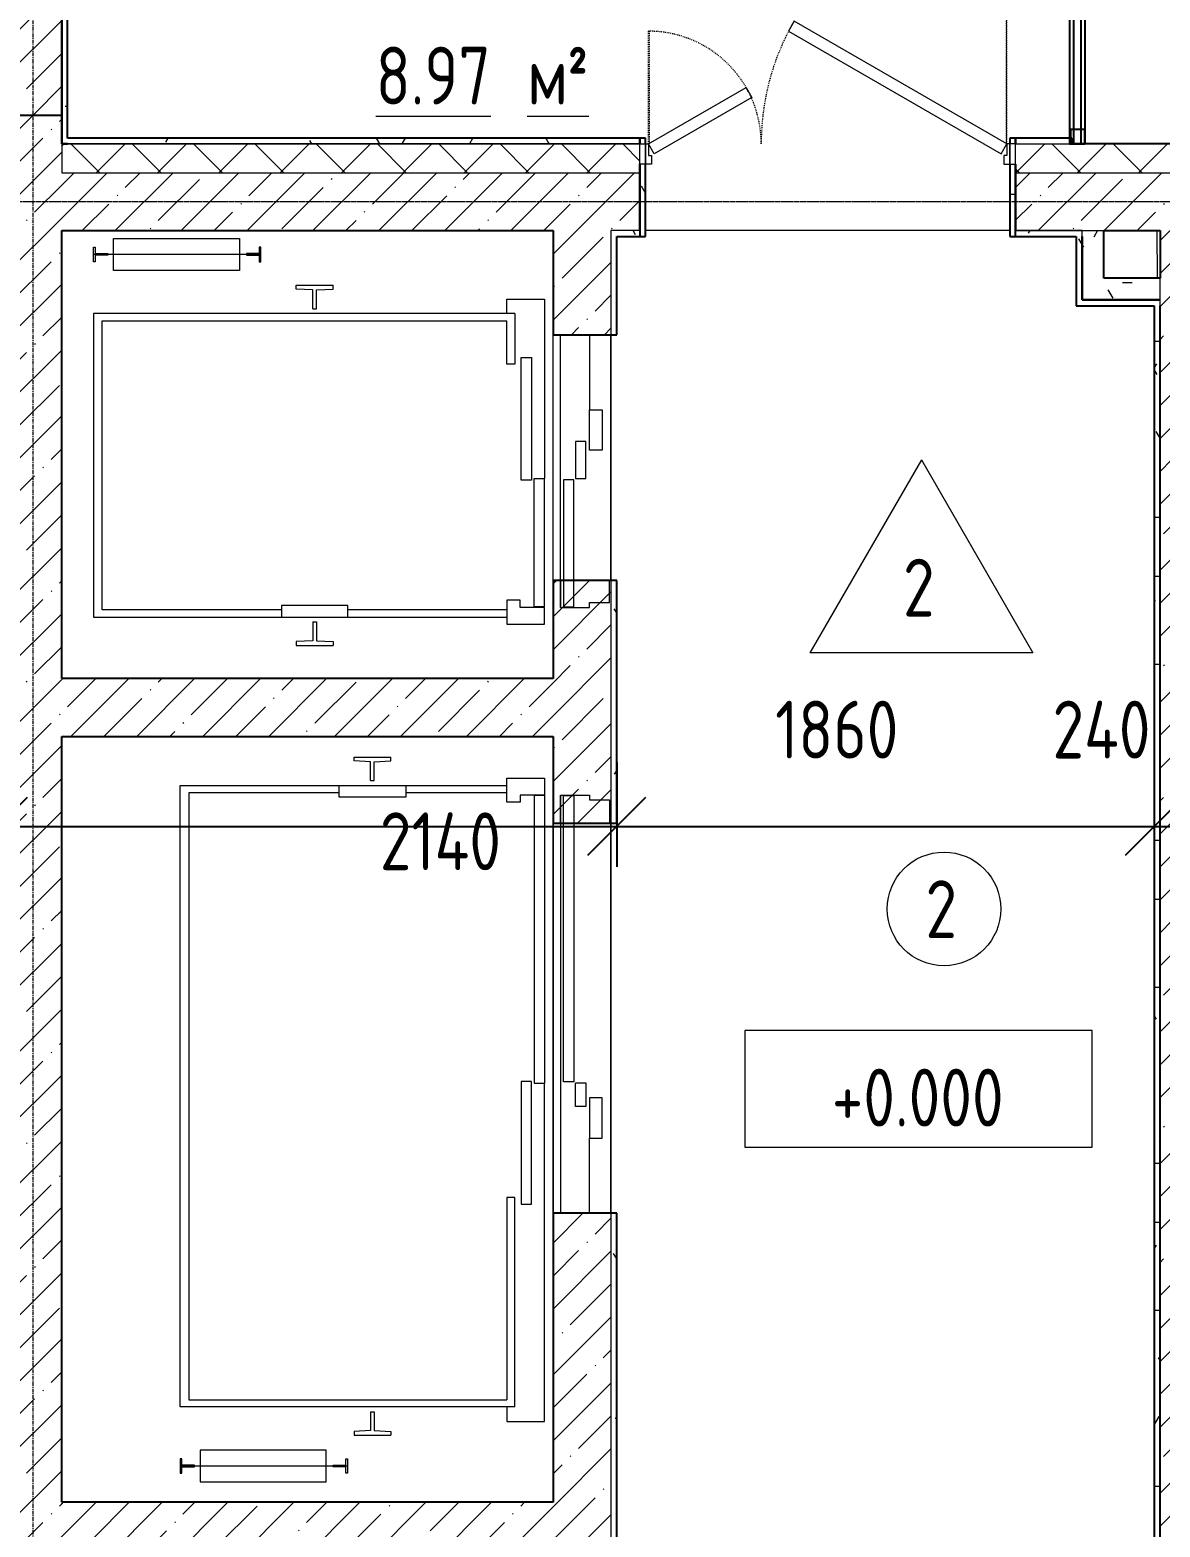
# Model space of a CAD drawing. Header units: millimetres. Extents: x -11854 to 4360091, y -19344 to 4989148.
# Drawn here: x 95693 to 99603, y 18132 to 23312 of the extents above; entities that cross this region are included whole.
import ezdxf

# ---------------------------------------------------------------- set-up
doc = ezdxf.new("R2010")
doc.units = ezdxf.units.MM
doc.linetypes.add('Линия сетки', pattern=[22.225, 12.7, -3.175, 3.175, -3.175])
doc.linetypes.add('Штрих', pattern=[6.35, 3.175, -3.175])
doc.layers.get('0').update_dxf_attribs({"color": 254})
doc.layers.get('Defpoints').update_dxf_attribs({"color": 254})
for name, color, linetype, lineweight in [('A-ANNO-DIMS', 254, 'Continuous', 9), ('A-AREA-IDEN', 254, 'Continuous', 9), ('A-DOOR', 254, 'Continuous', 9), ('A-DOOR-FRAM', 254, 'Continuous', 18), ('A-FLOR', 254, 'Continuous', 9), ('A-GLAZ-CWMG', 254, 'Continuous', 9), ('A-WALL', 254, 'Continuous', 9), ('G-ANNO-DIMS', 254, 'Continuous', 9), ('Q-SPCQ', 254, 'Continuous', 9), ('S-GRID', 254, 'Continuous', 9)]:
    doc.layers.add(name, color=color, linetype=linetype, lineweight=lineweight)
doc.layers.add('кр', color=1, linetype='Continuous')
doc.styles.add('ISOCPEUR', font='isocpeur.ttf', dxfattribs={"width": 0.8, "height": 200})
doc.styles.add('ISOCPEUR_B', font='', dxfattribs={"width": 0.8, "height": 200})
doc.styles.add('ISOCPEUR_B_1', font='', dxfattribs={"width": 0.8, "height": 200})
doc.styles.get('ISOCPEUR_B').set_extended_font_data('ISOCPEUR', bold=True)
doc.styles.get('ISOCPEUR_B_1').set_extended_font_data('ISOCPEUR', bold=True)
doc.dimstyles.new('2_0_мм_ISOCPEUR_1', dxfattribs={"dimscale": 304.8, "dimtxt": 199.196235, "dimasz": 0.656168, "dimexe": 0.459318, "dimexo": 0.625, "dimgap": 0.065617, "dimtad": 1, "dimdec": 0, "dimtxsty": 'ISOCPEUR', "dimblk1": 'OBLIQUE', "dimblk2": 'OBLIQUE', "dimsah": 1, "dimcen": 2.5, "dimdle": 0.164042, "dimazin": 3, "dimtfac": 1, "dimtix": 1, "dimtmove": 1, "dimatfit": 3, "dimfxl": 0.787402, "dimfxlon": 1, "dimtvp": 1, "dimarcsym": 2})
pattern_1 = [(0, (542041.67, 20914.14), (406.4, 101.6), [33.528, -271.272, 33.528, -271.272, -1625.6]), (0, (542041.67, 20914.14), (406.4, 101.6), [-609.6, 33.528, -576.072, 33.528, -271.272, -711.2]), (0, (542041.67, 20914.14), (406.4, 101.6), [-1524, 33.528, -169.672, 33.528, -474.472]), (120, (542194.07, 20964.94), (-291.18818, 301.152724), [33.528, -271.272, 33.528, -1896.872]), (120, (542194.07, 20964.94), (-291.18818, 301.152724), [-338.328, -271.272, 33.528, -576.072, -1016]), (120, (542194.07, 20964.94), (-291.18818, 301.152724), [-1219.2, 33.528, -271.272, 33.528, -677.672]), (120, (542194.07, 20964.94), (-291.18818, 301.152724), [-1557.528, -169.672, 33.528, -474.472]), (240, (542244.87, 21168.14), (-115.21182, -402.752724), [33.528, -271.272, 33.528, -1896.872]), (240, (542244.87, 21168.14), (-115.21182, -402.752724), [-338.328, -271.272, 33.528, -576.072, -1016]), (240, (542244.87, 21168.14), (-115.21182, -402.752724), [-1219.2, 33.528, -271.272, 33.528, -677.672]), (240, (542244.87, 21168.14), (-115.21182, -402.752724), [-1557.528, -169.672, 33.528, -474.472])]
pattern_2 = [(45, (542041.67, 20914.14), (-114.04925, 114.04925), []), (45, (542155.72, 20914.14), (-114.04925, 114.04925), [201.613, -40.323, 3.353, -36.97])]

# ---------------------------------------------------------------- blocks, each defined once
blk = doc.blocks.new('Дверь_Двупольная_внутренняя ПВХ профиль - Дверной блок наружный металлический остекленный ДМНО 21х13 Л-6783667-1А')
at = {"layer": 'A-DOOR', "linetype": 'Штрих'}
for p, q in [((618, 1000), (618, 150)), ((-618, 540), (-618, 150))]:
    blk.add_line(p, q, dxfattribs=at)
at = {"layer": 'A-DOOR'}
for p, q in [((620, 1000), (618, 1000)), ((-620, 540), (-618, 540)), ((-650, 150), (-630, 150)), ((-650, 80), (-650, 150)), ((-630, 150), (-630, 80)), ((-618, 150), (-620, 150)), ((618, 150), (620, 150)), ((650, 150), (630, 150)), ((630, 150), (630, 80)), ((650, 80), (650, 150)), ((-630, 80), (-650, 80)), ((630, 80), (650, 80))]:
    blk.add_line(p, q, dxfattribs=at)
at = {"layer": 'A-DOOR', "linetype": 'Штрих', "lineweight": 18}
for p, q in [((620, 150), (620, 1000)), ((-620, 150), (-620, 540))]:
    blk.add_line(p, q, dxfattribs=at)
at = {"layer": 'A-DOOR', "lineweight": 18}
for p, q in [((-116.1, 575), (-136.1, 540.4)), ((620, 150), (-116.1, 575)), ((-136.1, 540.4), (600, 115.4)), ((-620, 150), (-282.3, 345)), ((-282.3, 345), (-262.3, 310.4)), ((-262.3, 310.4), (-600, 115.4)), ((-600, 115.4), (-620, 150)), ((600, 115.4), (620, 150))]:
    blk.add_line(p, q, dxfattribs=at)
at = {"layer": 'A-DOOR', "linetype": 'Штрих'}
for centre, radius, start, end in [((620, 150), 850, 90, 180), ((-620, 150), 390, 360, 90)]:
    blk.add_arc(centre, radius, start, end, dxfattribs=at)
at = {"layer": 'A-DOOR-FRAM'}
for p, q in [((-630, 150), (-620, 150)), ((-630, 80), (-630, 150)), ((-620, 150), (-620, 110)), ((-620, 110), (-610, 110)), ((-610, 110), (-610, 80)), ((620, 110), (610, 110)), ((610, 110), (610, 80)), ((630, 150), (620, 150)), ((620, 150), (620, 110)), ((630, 80), (630, 150)), ((-610, 80), (-630, 80)), ((610, 80), (630, 80))]:
    blk.add_line(p, q, dxfattribs=at)
blk = doc.blocks.new('Лифт пассажирский - проем 850 - 850 x 2100 мм ст-3913854-1А')
at = {"layer": 'Q-SPCQ'}
for p, q in [((-400, 1690), (-400, 260)), ((650, 1690), (-400, 1690)), ((-375, 1660), (625, 1660)), ((-375, 1040), (-375, 1660)), ((625, 1660), (625, 260)), ((650, 232.2), (650, 1690)), ((829.7, 1684.5), (829.7, 1690.5)), ((829.7, 1690.5), (879.7, 1690.5)), ((851.7, 1684.5), (829.7, 1684.5)), ((851.7, 1641), (851.7, 1684.5)), ((854.7, 1111), (854.7, 1690.5)), ((857.7, 1684.5), (857.7, 1641)), ((879.7, 1684.5), (857.7, 1684.5)), ((879.7, 1690.5), (879.7, 1684.5)), ((799.7, 1621), (909.7, 1621)), ((799.7, 1184.8), (799.7, 1621)), ((857.7, 1641), (851.7, 1641)), ((909.7, 1621), (909.7, 1184.8)), ((909.7, 1184.8), (799.7, 1184.8)), ((851.7, 1160.5), (851.7, 1117)), ((857.7, 1160.5), (851.7, 1160.5)), ((857.7, 1117), (857.7, 1160.5)), ((829.7, 1117), (829.7, 1111)), ((851.7, 1117), (829.7, 1117)), ((829.7, 1111), (879.7, 1111)), ((879.7, 1117), (857.7, 1117)), ((879.7, 1111), (879.7, 1117)), ((-360.2, 1040), (-400, 1040)), ((-360.2, 810), (-360.2, 1040)), ((-498, 988.5), (-498, 861.5)), ((-485, 988.5), (-498, 988.5)), ((-482.1, 931.2), (-485, 988.5)), ((732.1, 931.2), (735, 988.5)), ((735, 988.5), (748, 988.5)), ((748, 988.5), (748, 861.5)), ((-482, 918.7), (-485, 861.5)), ((-417, 931.2), (-482.1, 931.2)), ((-417, 918.7), (-482, 918.7)), ((-417, 931.2), (-417, 918.7)), ((667, 931.2), (667, 918.7)), ((667, 931.2), (732.1, 931.2)), ((667, 918.7), (732, 918.7)), ((732, 918.7), (735, 861.5)), ((-485, 861.5), (-498, 861.5)), ((735, 861.5), (748, 861.5)), ((-400, 810), (-360.2, 810)), ((-375, 260), (-375, 810)), ((-425, 260), (-425, 130)), ((-342, 260), (-425, 260)), ((-342, 214), (-342, 260)), ((475, 260), (625, 260)), ((475, 232.2), (475, 260)), ((650, 260), (700, 260)), ((700, 260), (700, 130)), ((-367, 214), (-342, 214)), ((-367, 130), (-367, 214)), ((74, 210.9), (498, 210.9)), ((74, 174.9), (74, 210.9)), ((650, 232.2), (475, 232.2)), ((498, 210.9), (498, 174.9)), ((-365, 130), (-365, 166)), ((-365, 166), (80, 166)), ((498, 174.9), (74, 174.9)), ((80, 166), (80, 130)), ((-425, 130), (-367, 130)), ((-365, 130), (80, 130)), ((700, 130), (80, 130))]:
    blk.add_line(p, q, dxfattribs=at)
blk = doc.blocks.new('Электрический подъемник- стеновой - 1350х2100 ст-4747663-1А')
at = {"layer": 'Q-SPCQ'}
for p, q in [((-975, -130), (-917, -130)), ((-975, -260), (-975, -130)), ((-917, -130), (-917, -214)), ((-915, -130), (80, -130)), ((-915, -130), (-915, -166)), ((1250, -130), (80, -130)), ((80, -166), (80, -130)), ((1250, -260), (1250, -130)), ((-915, -166), (80, -166)), ((498, -174.9), (74, -174.9)), ((74, -174.9), (74, -210.9)), ((498, -210.9), (498, -174.9)), ((-917, -214), (-892, -214)), ((-892, -214), (-892, -260)), ((74, -210.9), (498, -210.9)), ((475, -232.2), (475, -260)), ((1200, -232.2), (475, -232.2)), ((1200, -232.2), (1200, -1390)), ((-892, -260), (-975, -260)), ((-950, -1390), (-950, -260)), ((-925, -260), (-925, -610)), ((475, -260), (1175, -260)), ((1175, -1360), (1175, -260)), ((1200, -260), (1250, -260)), ((-950, -610), (-910.2, -610)), ((-910.2, -610), (-910.2, -840)), ((-1035, -661.5), (-1048, -661.5)), ((-1048, -788.5), (-1048, -661.5)), ((-1032, -718.7), (-1035, -661.5)), ((1282, -718.7), (1285, -661.5)), ((1285, -661.5), (1298, -661.5)), ((1298, -788.5), (1298, -661.5)), ((-967, -718.7), (-1032, -718.7)), ((-967, -731.2), (-967, -718.7)), ((1217, -718.7), (1282, -718.7)), ((1217, -731.2), (1217, -718.7)), ((-1032.1, -731.2), (-1035, -788.5)), ((-967, -731.2), (-1032.1, -731.2)), ((1217, -731.2), (1282.1, -731.2)), ((1282.1, -731.2), (1285, -788.5)), ((-1035, -788.5), (-1048, -788.5)), ((1285, -788.5), (1298, -788.5)), ((1379.7, -817), (1379.7, -811)), ((1379.7, -811), (1429.7, -811)), ((1401.7, -817), (1379.7, -817)), ((1401.7, -860.5), (1401.7, -817)), ((1404.7, -811), (1404.7, -1390.5)), ((1407.7, -817), (1407.7, -860.5)), ((1429.7, -817), (1407.7, -817)), ((1429.7, -811), (1429.7, -817)), ((-910.2, -840), (-950, -840)), ((-925, -840), (-925, -1360)), ((1407.7, -860.5), (1401.7, -860.5)), ((1349.7, -884.8), (1349.7, -1321)), ((1459.7, -884.8), (1349.7, -884.8)), ((1459.7, -1321), (1459.7, -884.8)), ((1349.7, -1321), (1459.7, -1321)), ((1401.7, -1341), (1401.7, -1384.5)), ((1407.7, -1341), (1401.7, -1341)), ((1407.7, -1384.5), (1407.7, -1341)), ((1200, -1390), (-950, -1390)), ((-925, -1360), (1175, -1360)), ((1379.7, -1384.5), (1379.7, -1390.5)), ((1401.7, -1384.5), (1379.7, -1384.5)), ((1379.7, -1390.5), (1429.7, -1390.5)), ((1429.7, -1384.5), (1407.7, -1384.5)), ((1429.7, -1390.5), (1429.7, -1384.5))]:
    blk.add_line(p, q, dxfattribs=at)
blk = doc.blocks.new('Лифт пассажирский - проем 850 - 850 x 2100 мм ст-V9-1А')
at = {"layer": 'Q-SPCQ'}
for p, q in [((-400, 1690), (-400, 260)), ((650, 1690), (-400, 1690)), ((-375, 1660), (625, 1660)), ((-375, 1040), (-375, 1660)), ((625, 1660), (625, 260)), ((650, 232.2), (650, 1690)), ((829.7, 1684.5), (829.7, 1690.5)), ((829.7, 1690.5), (879.7, 1690.5)), ((851.7, 1684.5), (829.7, 1684.5)), ((851.7, 1641), (851.7, 1684.5)), ((854.7, 1111), (854.7, 1690.5)), ((857.7, 1684.5), (857.7, 1641)), ((879.7, 1684.5), (857.7, 1684.5)), ((879.7, 1690.5), (879.7, 1684.5)), ((799.7, 1621), (909.7, 1621)), ((799.7, 1184.8), (799.7, 1621)), ((857.7, 1641), (851.7, 1641)), ((909.7, 1621), (909.7, 1184.8)), ((909.7, 1184.8), (799.7, 1184.8)), ((851.7, 1160.5), (851.7, 1117)), ((857.7, 1160.5), (851.7, 1160.5)), ((857.7, 1117), (857.7, 1160.5)), ((829.7, 1117), (829.7, 1111)), ((851.7, 1117), (829.7, 1117)), ((829.7, 1111), (879.7, 1111)), ((879.7, 1117), (857.7, 1117)), ((879.7, 1111), (879.7, 1117)), ((-360.2, 1040), (-400, 1040)), ((-360.2, 810), (-360.2, 1040)), ((-498, 988.5), (-498, 861.5)), ((-485, 988.5), (-498, 988.5)), ((-482.1, 931.2), (-485, 988.5)), ((732.1, 931.2), (735, 988.5)), ((735, 988.5), (748, 988.5)), ((748, 988.5), (748, 861.5)), ((-482, 918.7), (-485, 861.5)), ((-417, 931.2), (-482.1, 931.2)), ((-417, 918.7), (-482, 918.7)), ((-417, 931.2), (-417, 918.7)), ((667, 931.2), (667, 918.7)), ((667, 931.2), (732.1, 931.2)), ((667, 918.7), (732, 918.7)), ((732, 918.7), (735, 861.5)), ((-485, 861.5), (-498, 861.5)), ((735, 861.5), (748, 861.5)), ((-400, 810), (-360.2, 810)), ((-375, 260), (-375, 810)), ((-425, 260), (-425, 130)), ((-342, 260), (-425, 260)), ((-342, 214), (-342, 260)), ((475, 260), (625, 260)), ((475, 232.2), (475, 260)), ((650, 260), (700, 260)), ((700, 260), (700, 130)), ((-367, 214), (-342, 214)), ((-367, 130), (-367, 214)), ((74, 210.9), (498, 210.9)), ((74, 174.9), (74, 210.9)), ((650, 232.2), (475, 232.2)), ((498, 210.9), (498, 174.9)), ((-365, 130), (-365, 166)), ((-365, 166), (80, 166)), ((498, 174.9), (74, 174.9)), ((80, 166), (80, 130)), ((-425, 130), (-367, 130)), ((-365, 130), (80, 130)), ((700, 130), (80, 130)), ((-367, 74.6), (577.1, 74.6)), ((-272.9, 74.6), (-367, 74.6)), ((-367, 74.6), (-367, -25.4)), ((-365, 64.5), (-365, 28.5)), ((75, 64.5), (-365, 64.5)), ((-272.9, 100), (577.1, 100)), ((-272.9, -95.4), (-272.9, 74.6)), ((75, 28.5), (75, 64.5)), ((577.1, 74.6), (577.1, -25.4)), ((-365, 28.5), (75, 28.5)), ((79, 23), (79, -13)), ((207.1, 23), (79, 23)), ((207.1, -13), (207.1, 23)), ((-367, -25.4), (-350, -25.4)), ((-350, -25.4), (-350, -95.4)), ((79, -13), (207.1, -13)), ((177.1, -25.4), (317.1, -25.4)), ((177.1, -69.5), (177.1, -25.4)), ((317.1, -25.4), (317.1, -69.5)), ((577.1, -25.4), (317.1, -25.4)), ((-350, -95.4), (-272.9, -95.4)), ((317.1, -69.5), (177.1, -69.5))]:
    blk.add_line(p, q, dxfattribs=at)
blk = doc.blocks.new('Электрический подъемник- стеновой - 1350х2100 ст-V10-1А')
at = {"layer": 'Q-SPCQ'}
for p, q in [((-900, 95.4), (-820, 95.4)), ((-900, 25.4), (-900, 95.4)), ((-820, 95.4), (-820, -74.6)), ((130, 69.5), (130, 25.4)), ((270, 69.5), (130, 69.5)), ((270, 25.4), (270, 69.5)), ((-917, 25.4), (-900, 25.4)), ((-917, -74.6), (-917, 25.4)), ((79, 13), (160, 13)), ((79, -23), (79, 13)), ((130, 25.4), (270, 25.4)), ((160, 13), (160, -23)), ((530, 25.4), (270, 25.4)), ((530, -74.6), (530, 25.4)), ((-915, -28.5), (75, -28.5)), ((-915, -64.5), (-915, -28.5)), ((75, -28.5), (75, -64.5)), ((160, -23), (79, -23)), ((-917, -74.6), (530, -74.6)), ((-820, -74.6), (-917, -74.6)), ((75, -64.5), (-915, -64.5)), ((-820, -100), (530, -100)), ((-975, -130), (-917, -130)), ((-975, -260), (-975, -130)), ((-917, -130), (-917, -214)), ((-915, -130), (80, -130)), ((-915, -130), (-915, -166)), ((1250, -130), (80, -130)), ((80, -166), (80, -130)), ((1250, -260), (1250, -130)), ((-915, -166), (80, -166)), ((498, -174.9), (74, -174.9)), ((74, -174.9), (74, -210.9)), ((498, -210.9), (498, -174.9)), ((-917, -214), (-892, -214)), ((-892, -214), (-892, -260)), ((74, -210.9), (498, -210.9)), ((475, -232.2), (475, -260)), ((1200, -232.2), (475, -232.2)), ((1200, -232.2), (1200, -1390)), ((-892, -260), (-975, -260)), ((-950, -1390), (-950, -260)), ((-925, -260), (-925, -610)), ((475, -260), (1175, -260)), ((1175, -1360), (1175, -260)), ((1200, -260), (1250, -260)), ((-950, -610), (-910.2, -610)), ((-910.2, -610), (-910.2, -840)), ((-1035, -661.5), (-1048, -661.5)), ((-1048, -788.5), (-1048, -661.5)), ((-1032, -718.7), (-1035, -661.5)), ((1282, -718.7), (1285, -661.5)), ((1285, -661.5), (1298, -661.5)), ((1298, -788.5), (1298, -661.5)), ((-967, -718.7), (-1032, -718.7)), ((-967, -731.2), (-967, -718.7)), ((1217, -718.7), (1282, -718.7)), ((1217, -731.2), (1217, -718.7)), ((-1032.1, -731.2), (-1035, -788.5)), ((-967, -731.2), (-1032.1, -731.2)), ((1217, -731.2), (1282.1, -731.2)), ((1282.1, -731.2), (1285, -788.5)), ((-1035, -788.5), (-1048, -788.5)), ((1285, -788.5), (1298, -788.5)), ((1379.7, -817), (1379.7, -811)), ((1379.7, -811), (1429.7, -811)), ((1401.7, -817), (1379.7, -817)), ((1401.7, -860.5), (1401.7, -817)), ((1404.7, -811), (1404.7, -1390.5)), ((1407.7, -817), (1407.7, -860.5)), ((1429.7, -817), (1407.7, -817)), ((1429.7, -811), (1429.7, -817)), ((-910.2, -840), (-950, -840)), ((-925, -840), (-925, -1360)), ((1407.7, -860.5), (1401.7, -860.5)), ((1349.7, -884.8), (1349.7, -1321)), ((1459.7, -884.8), (1349.7, -884.8)), ((1459.7, -1321), (1459.7, -884.8)), ((1349.7, -1321), (1459.7, -1321)), ((1401.7, -1341), (1401.7, -1384.5)), ((1407.7, -1341), (1401.7, -1341)), ((1407.7, -1384.5), (1407.7, -1341)), ((1200, -1390), (-950, -1390)), ((-925, -1360), (1175, -1360)), ((1379.7, -1384.5), (1379.7, -1390.5)), ((1401.7, -1384.5), (1379.7, -1384.5)), ((1379.7, -1390.5), (1429.7, -1390.5)), ((1429.7, -1384.5), (1407.7, -1384.5)), ((1429.7, -1390.5), (1429.7, -1384.5))]:
    blk.add_line(p, q, dxfattribs=at)
blk = doc.blocks.new('Прямоугольный импост - 50х50-7445516-1А')
at = {"layer": 'A-GLAZ-CWMG', "lineweight": 25}
for p, q in [((-50, 25), (0, 25)), ((-50, -25), (-50, 25)), ((0, 25), (0, -25)), ((0, -25), (-50, -25))]:
    blk.add_line(p, q, dxfattribs=at)
blk = doc.blocks.new('АР-Марка-Помещения-Этаж_Секция_Номер - Номер-1294543-1А')
at = {"layer": 'A-AREA-IDEN'}
blk.add_circle((0, 1.219), 1.965, dxfattribs=at)
blk = doc.blocks.new('Высотные отметки - Высотная отметка - Рамка-81980-1А')
at = {"layer": 'G-ANNO-DIMS'}
for p, q in [((6.031, 4.034), (-5.983, 4.034)), ((-5.983, 4.034), (-5.983, 0)), ((6.031, 0), (6.031, 4.034)), ((-5.983, 0), (6.031, 0))]:
    blk.add_line(p, q, dxfattribs=at)
blk = doc.blocks.new('_Oblique')
at = {"color": 0, "linetype": 'ByBlock', "lineweight": -2}
blk.add_line((-0.5, -0.5), (0.5, 0.5), dxfattribs=at)
blk = doc.blocks.new('*D627')
at = {"layer": 'A-ANNO-DIMS', "color": 0, "lineweight": -2, "transparency": 16777216}
for p, q in [((95582.6, 20777.2), (95582.6, 20416.2)), ((97722.6, 20777.2), (97722.6, 20416.2)), ((95532.6, 20556.2), (97772.6, 20556.2))]:
    blk.add_line(p, q, dxfattribs=at)
at = {"layer": 'Defpoints', "color": 0, "transparency": 16777216}
for p in [(95582.6, 20796.2), (97722.6, 20796.2), (97722.6, 20556.2)]:
    blk.add_point(p, dxfattribs=at)
at = {"layer": 'A-ANNO-DIMS', "color": 0, "lineweight": -2, "transparency": 16777216, "xscale": 200, "yscale": 200, "zscale": 200, "rotation": 180}
blk.add_blockref('_Oblique', (95582.6, 20556.2), dxfattribs=at)
at = {"layer": 'A-ANNO-DIMS', "color": 0, "lineweight": -2, "transparency": 16777216, "xscale": 200, "yscale": 200, "zscale": 200}
blk.add_blockref('_Oblique', (97722.6, 20556.2), dxfattribs=at)
at = {"layer": 'A-ANNO-DIMS', "color": 0, "transparency": 16777216, "insert": (96903, 20604.5), "char_height": 200, "width": 514.846, "attachment_point": 1, "line_spacing_factor": 1.149209, "style": 'ISOCPEUR'}
blk.add_mtext('\\A1;2140', dxfattribs=at)
blk = doc.blocks.new('*D628')
at = {"layer": 'A-ANNO-DIMS', "color": 0, "lineweight": -2, "transparency": 16777216}
for p, q in [((97722.6, 20777.2), (97722.6, 20416.2)), ((99582.6, 20777.2), (99582.6, 20416.2)), ((97672.6, 20556.2), (99632.6, 20556.2))]:
    blk.add_line(p, q, dxfattribs=at)
at = {"layer": 'Defpoints', "color": 0, "transparency": 16777216}
for p in [(97722.6, 20796.2), (99582.6, 20796.2), (99582.6, 20556.2)]:
    blk.add_point(p, dxfattribs=at)
at = {"layer": 'A-ANNO-DIMS', "color": 0, "lineweight": -2, "transparency": 16777216, "xscale": 200, "yscale": 200, "zscale": 200, "rotation": 180}
blk.add_blockref('_Oblique', (97722.6, 20556.2), dxfattribs=at)
at = {"layer": 'A-ANNO-DIMS', "color": 0, "lineweight": -2, "transparency": 16777216, "xscale": 200, "yscale": 200, "zscale": 200}
blk.add_blockref('_Oblique', (99582.6, 20556.2), dxfattribs=at)
at = {"layer": 'A-ANNO-DIMS', "color": 0, "transparency": 16777216, "insert": (98270.8, 20990.9), "char_height": 200, "width": 496.458, "attachment_point": 1, "line_spacing_factor": 1.149209, "style": 'ISOCPEUR'}
blk.add_mtext('\\A1;1860', dxfattribs=at)
blk = doc.blocks.new('*D629')
at = {"layer": 'A-ANNO-DIMS', "color": 0, "lineweight": -2, "transparency": 16777216}
for p, q in [((99582.6, 20777.2), (99582.6, 20416.2)), ((99822.6, 20777.2), (99822.6, 20416.2)), ((99532.6, 20556.2), (99872.6, 20556.2))]:
    blk.add_line(p, q, dxfattribs=at)
at = {"layer": 'Defpoints', "color": 0, "transparency": 16777216}
for p in [(99582.6, 20796.2), (99822.6, 20796.2), (99822.6, 20556.2)]:
    blk.add_point(p, dxfattribs=at)
at = {"layer": 'A-ANNO-DIMS', "color": 0, "lineweight": -2, "transparency": 16777216, "xscale": 200, "yscale": 200, "zscale": 200, "rotation": 180}
blk.add_blockref('_Oblique', (99582.6, 20556.2), dxfattribs=at)
at = {"layer": 'A-ANNO-DIMS', "color": 0, "lineweight": -2, "transparency": 16777216, "xscale": 200, "yscale": 200, "zscale": 200}
blk.add_blockref('_Oblique', (99822.6, 20556.2), dxfattribs=at)
at = {"layer": 'A-ANNO-DIMS', "color": 0, "transparency": 16777216, "insert": (99230.3, 20990.9), "char_height": 200, "width": 418.312, "attachment_point": 1, "line_spacing_factor": 1.149209, "style": 'ISOCPEUR'}
blk.add_mtext('\\A1;240', dxfattribs=at)
blk = doc.blocks.new('МАРКА ПОМЕЩЕНИЯ - ПОЛЫ - Площадь-6347788-1А')
at = {"layer": 'A-AREA-IDEN'}
for p, q in [((0, 4.233), (-3.855, -2.444)), ((0, 4.233), (3.855, -2.444)), ((3.855, -2.444), (-3.855, -2.444))]:
    blk.add_line(p, q, dxfattribs=at)

msp = doc.modelspace()

# ---------------------------------------------------------------- hatches: boundary and pattern name
at = {"layer": 'A-WALL'}
h = msp.add_hatch(dxfattribs=at)
h.set_pattern_fill('FP_1', color=8, style=0, pattern_type=2)
h.set_pattern_definition(pattern_2)
h.paths.add_polyline_path([(95602.6, 23017.4), (95802.6, 23017.4), (95802.6, 25637.4), (95602.6, 25637.4), (95602.6, 23124.5)])
h = msp.add_hatch(dxfattribs=at)
h.set_pattern_fill('FP_3', color=8, style=0, pattern_type=2)
h.set_pattern_definition(pattern_1)
h.paths.add_polyline_path([(95802.6, 22917.4), (95822.6, 22917.4), (95822.6, 25477.4), (95802.6, 25477.4), (95802.6, 23124.5)])
h = msp.add_hatch(dxfattribs=at)
h.set_pattern_fill('FP_1', color=8, style=0, pattern_type=2)
h.set_pattern_definition(pattern_2)
h.paths.add_polyline_path([(95602.6, 16887.4), (95802.6, 16887.4), (95802.6, 23017.4), (95602.6, 23017.4), (95602.6, 17152.6)])
h = msp.add_hatch(dxfattribs=at)
h.set_pattern_fill('FP_5', color=8, style=0, pattern_type=2)
h.set_pattern_definition([(45, (542041.67, 20914.14), (-106.066017, 106.066017), []), (135, (542041.67, 20914.14), (-106.066017, -106.066017), [])])
h.paths.add_polyline_path([(95802.6, 22817.4), (97802.6, 22817.4), (97802.6, 22917.4), (95802.6, 22917.4)])
h.paths.add_polyline_path([(99102.6, 22817.4), (99802.6, 22817.4), (99802.6, 22917.4), (99102.6, 22917.4), (99102.6, 22847.4)])
h.paths.add_polyline_path([(101002.6, 22817.4), (101022.6, 22817.4), (101022.6, 22917.4), (101002.6, 22917.4)])
h = msp.add_hatch(dxfattribs=at)
h.set_pattern_fill('FP_3', color=8, style=0, pattern_type=2)
h.set_pattern_definition(pattern_1)
h.paths.add_polyline_path([(99297.6, 22917.4), (99297.6, 22937.4), (99102.6, 22937.4), (99102.6, 22917.4), (99174.7, 22917.4)])
h.paths.add_polyline_path([(97802.6, 22917.4), (97802.6, 22937.4), (95822.6, 22937.4), (95822.6, 22917.4), (97270.9, 22917.4)])
h = msp.add_hatch(dxfattribs=at)
h.set_pattern_fill('FP_3', color=8, style=0, pattern_type=2)
h.set_pattern_definition(pattern_1)
h.paths.add_polyline_path([(97822.6, 22597.4), (97822.6, 22847.4), (97802.6, 22847.4), (97802.6, 22597.4)])
h.paths.add_polyline_path([(97802.6, 22917.4), (97822.6, 22917.4), (97822.6, 22937.4), (97802.6, 22937.4)])
h = msp.add_hatch(dxfattribs=at)
h.set_pattern_fill('FP_3', color=8, style=0, pattern_type=2)
h.set_pattern_definition(pattern_1)
h.paths.add_polyline_path([(99082.6, 22597.4), (99102.6, 22597.4), (99102.6, 22847.4), (99082.6, 22847.4)])
h.paths.add_polyline_path([(99102.6, 22917.4), (99102.6, 22937.4), (99082.6, 22937.4), (99082.6, 22917.4)])
h = msp.add_hatch(dxfattribs=at)
h.set_pattern_fill('FP_1', color=8, style=0, pattern_type=2)
h.set_pattern_definition(pattern_2)
h.paths.add_polyline_path([(95802.6, 22617.4), (97802.6, 22617.4), (97802.6, 22817.4), (95802.6, 22817.4), (95802.6, 22626.9)])
h.paths.add_polyline_path([(99102.6, 22617.4), (99802.6, 22617.4), (99802.6, 22637.4), (99787.6, 22637.4), (99787.6, 22732.4), (99802.6, 22732.4), (99802.6, 22817.4), (99102.6, 22817.4)])
h.paths.add_polyline_path([(101002.6, 22617.4), (101102.6, 22617.4), (101102.6, 22817.4), (101002.6, 22817.4), (101002.6, 22732.4), (101017.6, 22732.4), (101017.6, 22637.4), (101002.6, 22637.4)])
h = msp.add_hatch(dxfattribs=at)
h.set_pattern_fill('FP_1', color=8, style=0, pattern_type=2)
h.set_pattern_definition(pattern_2)
h.paths.add_polyline_path([(97502.6, 18017.4), (97702.6, 18017.4), (97702.6, 19217.4), (97502.6, 19217.4), (97502.6, 18147.9)])
h.paths.add_polyline_path([(97502.6, 20567.4), (97702.6, 20567.4), (97702.6, 21407.4), (97502.6, 21407.4), (97502.6, 20867.4)])
h.paths.add_polyline_path([(97502.6, 22257.4), (97702.6, 22257.4), (97702.6, 22617.4), (97502.6, 22617.4)])
h = msp.add_hatch(dxfattribs=at)
h.set_pattern_fill('FP_3', color=8, style=0, pattern_type=2)
h.set_pattern_definition(pattern_1)
h.paths.add_polyline_path([(99332.6, 22597.4), (99332.6, 22617.4), (99102.6, 22617.4), (99102.6, 22597.4), (99312.6, 22597.4)])
h.paths.add_polyline_path([(97702.6, 22597.4), (97802.6, 22597.4), (97802.6, 22617.4), (97702.6, 22617.4)])
h = msp.add_hatch(dxfattribs=at)
h.set_pattern_fill('FP_3', color=8, style=0, pattern_type=2)
h.set_pattern_definition(pattern_1)
h.paths.add_polyline_path([(97722.6, 16907.4), (97722.6, 17317.4), (97702.6, 17317.4), (97702.6, 16907.4)])
h.paths.add_polyline_path([(97702.6, 18017.4), (97722.6, 18017.4), (97722.6, 19217.4), (97702.6, 19217.4), (97702.6, 18147.9)])
h.paths.add_polyline_path([(97702.6, 20567.4), (97722.6, 20567.4), (97722.6, 21407.4), (97702.6, 21407.4)])
h.paths.add_polyline_path([(97702.6, 22257.4), (97722.6, 22257.4), (97722.6, 22597.4), (97702.6, 22597.4)])
h = msp.add_hatch(dxfattribs=at)
h.set_pattern_fill('FP_3', color=8, style=0, pattern_type=2)
h.set_pattern_definition(pattern_1)
h.paths.add_polyline_path([(99332.6, 22357.4), (99332.6, 22597.4), (99312.6, 22597.4), (99312.6, 22357.4)])
h = msp.add_hatch(dxfattribs=at)
h.set_pattern_fill('FP_3', color=8, style=0, pattern_type=2)
h.set_pattern_definition(pattern_1)
h.paths.add_polyline_path([(99332.6, 22452.4), (99407.6, 22452.4), (99407.6, 22617.4), (99332.6, 22617.4), (99332.6, 22597.4)])
h = msp.add_hatch(dxfattribs=at)
h.set_pattern_fill('FP_1', color=8, style=0, pattern_type=2)
h.set_pattern_definition(pattern_2)
h.paths.add_polyline_path([(99602.6, 16687.4), (99802.6, 16687.4), (99802.6, 22617.4), (99602.6, 22617.4), (99602.6, 16887.4)])
h = msp.add_hatch(dxfattribs=at)
h.set_pattern_fill('FP_3', color=8, style=0, pattern_type=2)
h.set_pattern_definition(pattern_1)
h.paths.add_polyline_path([(99332.6, 22377.4), (99602.6, 22377.4), (99602.6, 22452.4), (99332.6, 22452.4)])
h = msp.add_hatch(dxfattribs=at)
h.set_pattern_fill('FP_3', color=8, style=0, pattern_type=2)
h.set_pattern_definition(pattern_1)
h.paths.add_polyline_path([(99582.6, 16887.4), (99602.6, 16887.4), (99602.6, 22357.4), (99582.6, 22357.4), (99582.6, 16903.8)])
h = msp.add_hatch(dxfattribs=at)
h.set_pattern_fill('FP_1', color=8, style=0, pattern_type=2)
h.set_pattern_definition(pattern_2)
h.paths.add_polyline_path([(95802.6, 20867.4), (97502.6, 20867.4), (97502.6, 21067.4), (95802.6, 21067.4)])
h = msp.add_hatch(dxfattribs=at)
h.set_pattern_fill('FP_1', color=8, style=0, pattern_type=2)
h.set_pattern_definition(pattern_2)
h.paths.add_polyline_path([(95802.6, 18017.4), (97502.6, 18017.4), (97502.6, 18217.4), (95802.6, 18217.4), (95802.6, 18147.9)])

# ---------------------------------------------------------------- linework, layer by layer
at = {"layer": 'A-FLOR', "color": 8, "lineweight": 18}
msp.add_line((99593.2, 22452.4), (99592.9, 22617.4), dxfattribs=at)
at = {"layer": 'A-FLOR', "color": 8}
for p, q in [((97702.6, 21407.4), (97702.6, 22257.4)), ((97702.6, 19217.4), (97702.6, 20567.4))]:
    msp.add_line(p, q, dxfattribs=at)
at = {"layer": 'A-WALL', "color": 8, "lineweight": 25}
for p, q in [((95802.6, 23017.4), (95802.6, 25637.4)), ((95802.6, 25477.4), (95802.6, 22917.4)), ((95822.6, 22937.4), (95822.6, 25477.4)), ((95502.6, 23017.4), (95802.6, 23017.4)), ((95802.6, 22917.4), (95802.6, 23017.4)), ((95822.6, 22917.4), (95802.6, 22917.4)), ((95802.6, 22917.4), (95822.6, 22917.4)), ((97802.6, 22937.4), (95822.6, 22937.4)), ((97802.6, 22917.4), (97802.6, 22937.4)), ((97802.6, 22937.4), (97802.6, 22917.4)), ((97822.6, 22937.4), (97802.6, 22937.4)), ((97822.6, 22917.4), (97822.6, 22937.4)), ((99082.6, 22937.4), (99082.6, 22917.4)), ((99102.6, 22937.4), (99082.6, 22937.4)), ((99297.6, 22937.4), (99102.6, 22937.4)), ((99102.6, 22937.4), (99102.6, 22917.4)), ((99102.6, 22917.4), (99102.6, 22937.4)), ((99297.6, 22917.4), (99297.6, 22937.4)), ((99802.6, 22917.4), (99297.6, 22917.4)), ((97802.6, 22617.4), (97802.6, 22847.4)), ((97802.6, 22847.4), (97802.6, 22597.4)), ((97822.6, 22597.4), (97822.6, 22847.4)), ((99082.6, 22847.4), (99082.6, 22597.4)), ((99102.6, 22847.4), (99102.6, 22617.4)), ((99102.6, 22597.4), (99102.6, 22847.4)), ((95802.6, 22617.4), (97502.6, 22617.4)), ((95802.6, 21067.4), (95802.6, 22617.4)), ((97502.6, 22617.4), (97502.6, 22257.4)), ((97722.6, 22597.4), (97822.6, 22597.4)), ((97722.6, 22257.4), (97722.6, 22597.4)), ((99082.6, 22597.4), (99312.6, 22597.4)), ((99312.6, 22597.4), (99312.6, 22357.4)), ((99332.6, 22597.4), (99332.6, 22377.4)), ((99332.6, 22377.4), (99332.6, 22597.4)), ((99407.6, 22452.4), (99407.6, 22617.4)), ((99407.6, 22617.4), (99602.6, 22617.4)), ((99602.6, 22617.4), (99602.6, 22452.4)), ((99602.6, 22452.4), (99407.6, 22452.4)), ((99312.6, 22357.4), (99582.6, 22357.4)), ((99332.6, 22377.4), (99602.6, 22377.4)), ((99602.6, 22377.4), (99332.6, 22377.4)), ((99582.6, 22357.4), (99582.6, 16907.4)), ((99602.6, 16887.4), (99602.6, 22357.4)), ((97502.6, 22257.4), (97702.6, 22257.4)), ((97702.6, 22257.4), (97722.6, 22257.4)), ((97702.6, 21407.4), (97502.6, 21407.4)), ((97502.6, 21407.4), (97502.6, 21067.4)), ((97722.6, 21407.4), (97702.6, 21407.4)), ((97722.6, 20567.4), (97722.6, 21407.4)), ((97502.6, 21067.4), (95802.6, 21067.4)), ((95802.6, 18217.4), (95802.6, 20867.4)), ((95802.6, 20867.4), (97502.6, 20867.4)), ((97502.6, 20867.4), (97502.6, 20567.4)), ((97502.6, 20567.4), (97702.6, 20567.4)), ((97702.6, 20567.4), (97722.6, 20567.4)), ((97702.6, 19217.4), (97502.6, 19217.4)), ((97502.6, 19217.4), (97502.6, 18217.4)), ((97722.6, 19217.4), (97702.6, 19217.4)), ((97722.6, 18017.4), (97722.6, 19217.4)), ((97502.6, 18217.4), (95802.6, 18217.4))]:
    msp.add_line(p, q, dxfattribs=at)
at = {"layer": 'A-WALL', "color": 8}
for p, q in [((95802.6, 22917.4), (95802.6, 22817.4)), ((97802.6, 22917.4), (95822.6, 22917.4)), ((95822.6, 22917.4), (97802.6, 22917.4)), ((99102.6, 22917.4), (99297.6, 22917.4)), ((95802.6, 22817.4), (97802.6, 22817.4)), ((99102.6, 22817.4), (99802.6, 22817.4)), ((97702.6, 22617.4), (97702.6, 18017.4)), ((97802.6, 22617.4), (97702.6, 22617.4)), ((97702.6, 22597.4), (97702.6, 22257.4)), ((97802.6, 22617.4), (97802.6, 22617.4)), ((99082.6, 22617.4), (97822.6, 22617.4)), ((99102.6, 22617.4), (99407.6, 22617.4)), ((99332.6, 22617.4), (99102.6, 22617.4)), ((99332.6, 22597.4), (99332.6, 22617.4)), ((99602.6, 22377.4), (99602.6, 22452.4)), ((99602.6, 22357.4), (99602.6, 22377.4)), ((97502.6, 21407.4), (97502.6, 22257.4)), ((97702.6, 21407.4), (97702.6, 20567.4)), ((97502.6, 19217.4), (97502.6, 20567.4)), ((97702.6, 19217.4), (97702.6, 18017.4))]:
    msp.add_line(p, q, dxfattribs=at)
at = {"layer": 'S-GRID', "color": 8, "linetype": 'Линия сетки'}
for p, q in [((95702.6, 26233.7), (95702.6, -4343.8)), ((117662.5, 22717.4), (78806.8, 22717.4)), ((117934.2, 22717.4), (78806.8, 22717.4))]:
    msp.add_line(p, q, dxfattribs=at)
at = {"layer": 'кр', "color": 8}
for points in [[(99302.8, 22916.6), (99290.3, 22916.6), (99292.5, 25478.7), (99305, 25478.7)], [(99342.6, 22917.4), (99330.1, 22917.4), (99332.2, 25479.5), (99344.7, 25479.5)]]:
    msp.add_lwpolyline(points, close=True, dxfattribs=at)

# ---------------------------------------------------------------- block references
at = {"layer": 'A-AREA-IDEN', "color": 8, "xscale": 99.99999999999991, "yscale": 99.99999999999991, "zscale": 99.99999999999991}
for name, p in [('МАРКА ПОМЕЩЕНИЯ - ПОЛЫ - Площадь-6347788-1А', (98776.7, 21401.4)), ('АР-Марка-Помещения-Этаж_Секция_Номер - Номер-1294543-1А', (98855.1, 20148.6))]:
    msp.add_blockref(name, p, dxfattribs=at)
at = {"layer": 'A-DOOR', "color": 8}
msp.add_blockref('Дверь_Двупольная_внутренняя ПВХ профиль - Дверной блок наружный металлический остекленный ДМНО 21х13 Л-6783667-1А', (98452.6, 22767.4), dxfattribs=at)
at = {"layer": 'A-GLAZ-CWMG', "color": 8, "extrusion": (0, 0, -1), "rotation": 269.9999999997682}
msp.add_blockref('Прямоугольный импост - 50х50-7445516-1А', (-99317.6, 22917.4), dxfattribs=at)
at = {"layer": 'G-ANNO-DIMS', "color": 8, "xscale": 99.99999999999991, "yscale": 99.99999999999991, "zscale": 99.99999999999991}
msp.add_blockref('Высотные отметки - Высотная отметка - Рамка-81980-1А', (98764.5, 19446.5), dxfattribs=at)
at = {"layer": 'Q-SPCQ', "color": 8}
for name, p, rotation in [('Лифт пассажирский - проем 850 - 850 x 2100 мм ст-3913854-1А', (97602.6, 21680.3), 89.99999999999837), ('Лифт пассажирский - проем 850 - 850 x 2100 мм ст-V9-1А', (97602.6, 21680.3), 90.00000000047125), ('Электрический подъемник- стеновой - 1350х2100 ст-4747663-1А', (97602.6, 19747.4), 269.9999999999984), ('Электрический подъемник- стеновой - 1350х2100 ст-V10-1А', (97602.6, 19747.4), 270.0000000004712)]:
    msp.add_blockref(name, p, dxfattribs=dict(at, rotation=rotation))

# ---------------------------------------------------------------- texts
at = {"layer": 'A-AREA-IDEN', "color": 8, "char_height": 200, "attachment_point": 1}
for s, insert, width, style in [('\\L8.97 ', (96889.1, 23253.8), 634.936, 'ISOCPEUR_B'), ('\\L\\fISOCPEUR|b1|i0|c238|p34|;\\W.8;\\L²', (97550.6, 23253.8), 128.27, 'ISOCPEUR_B_1'), ('\\L\\fISOCPEUR|b1|i0|c204|p34|;\\W.8;\\Lм', (97413, 23253.8), 166.751, 'ISOCPEUR_B'), ('\\fISOCPEUR|b0|i0|c204|p34|;\\W.8;2', (98713.2, 21482), 141.097, 'ISOCPEUR'), ('\\fISOCPEUR|b1|i0|c204|p34|;\\W.8;2', (98790.9, 20369.5), 147.51, 'ISOCPEUR_B')]:
    msp.add_mtext(s, dxfattribs=dict(at, insert=insert, width=width, style=style))

# ---------------------------------------------------------------- dimensions: what is measured, and where the dimension line sits
at = {"layer": 'A-ANNO-DIMS', "color": 8}
for base, p1, p2, override, picture, middle in [((99582.6, 20556.2), (97722.6, 20796.2), (99582.6, 20796.2), {"dimfxl": 1860}, '*D628', (98519, 20704.2)), ((99822.6, 20556.2), (99582.6, 20796.2), (99822.6, 20796.2), {"dimfxl": 240}, '*D629', (99439.5, 20704.2)), ((97722.6, 20556.2), (95582.6, 20796.2), (97722.6, 20796.2), {"dimfxl": 2140}, '*D627', (97160.4, 20317.9))]:
    dim = msp.add_linear_dim(base=base, p1=p1, p2=p2, dimstyle='2_0_мм_ISOCPEUR_1', override=override, dxfattribs=at)
    dim.commit()
    dim.dimension.update_dxf_attribs({"geometry": picture, "text_midpoint": middle, "dimtype": 160})

# ---------------------------------------------------------------- next in the draw order: texts
at = {"layer": 'G-ANNO-DIMS', "color": 8, "insert": (98466.8, 19717.8), "char_height": 200, "width": 714.692, "attachment_point": 1, "line_spacing_factor": 1.149209, "style": 'ISOCPEUR', "bg_fill": 3, "box_fill_scale": 1.25, "bg_fill_color": 9, "bg_fill_true_color": 13158600, "bg_fill_transparency": 0}
msp.add_mtext('+0.000', dxfattribs=at)

doc.saveas('drawing.dxf')
